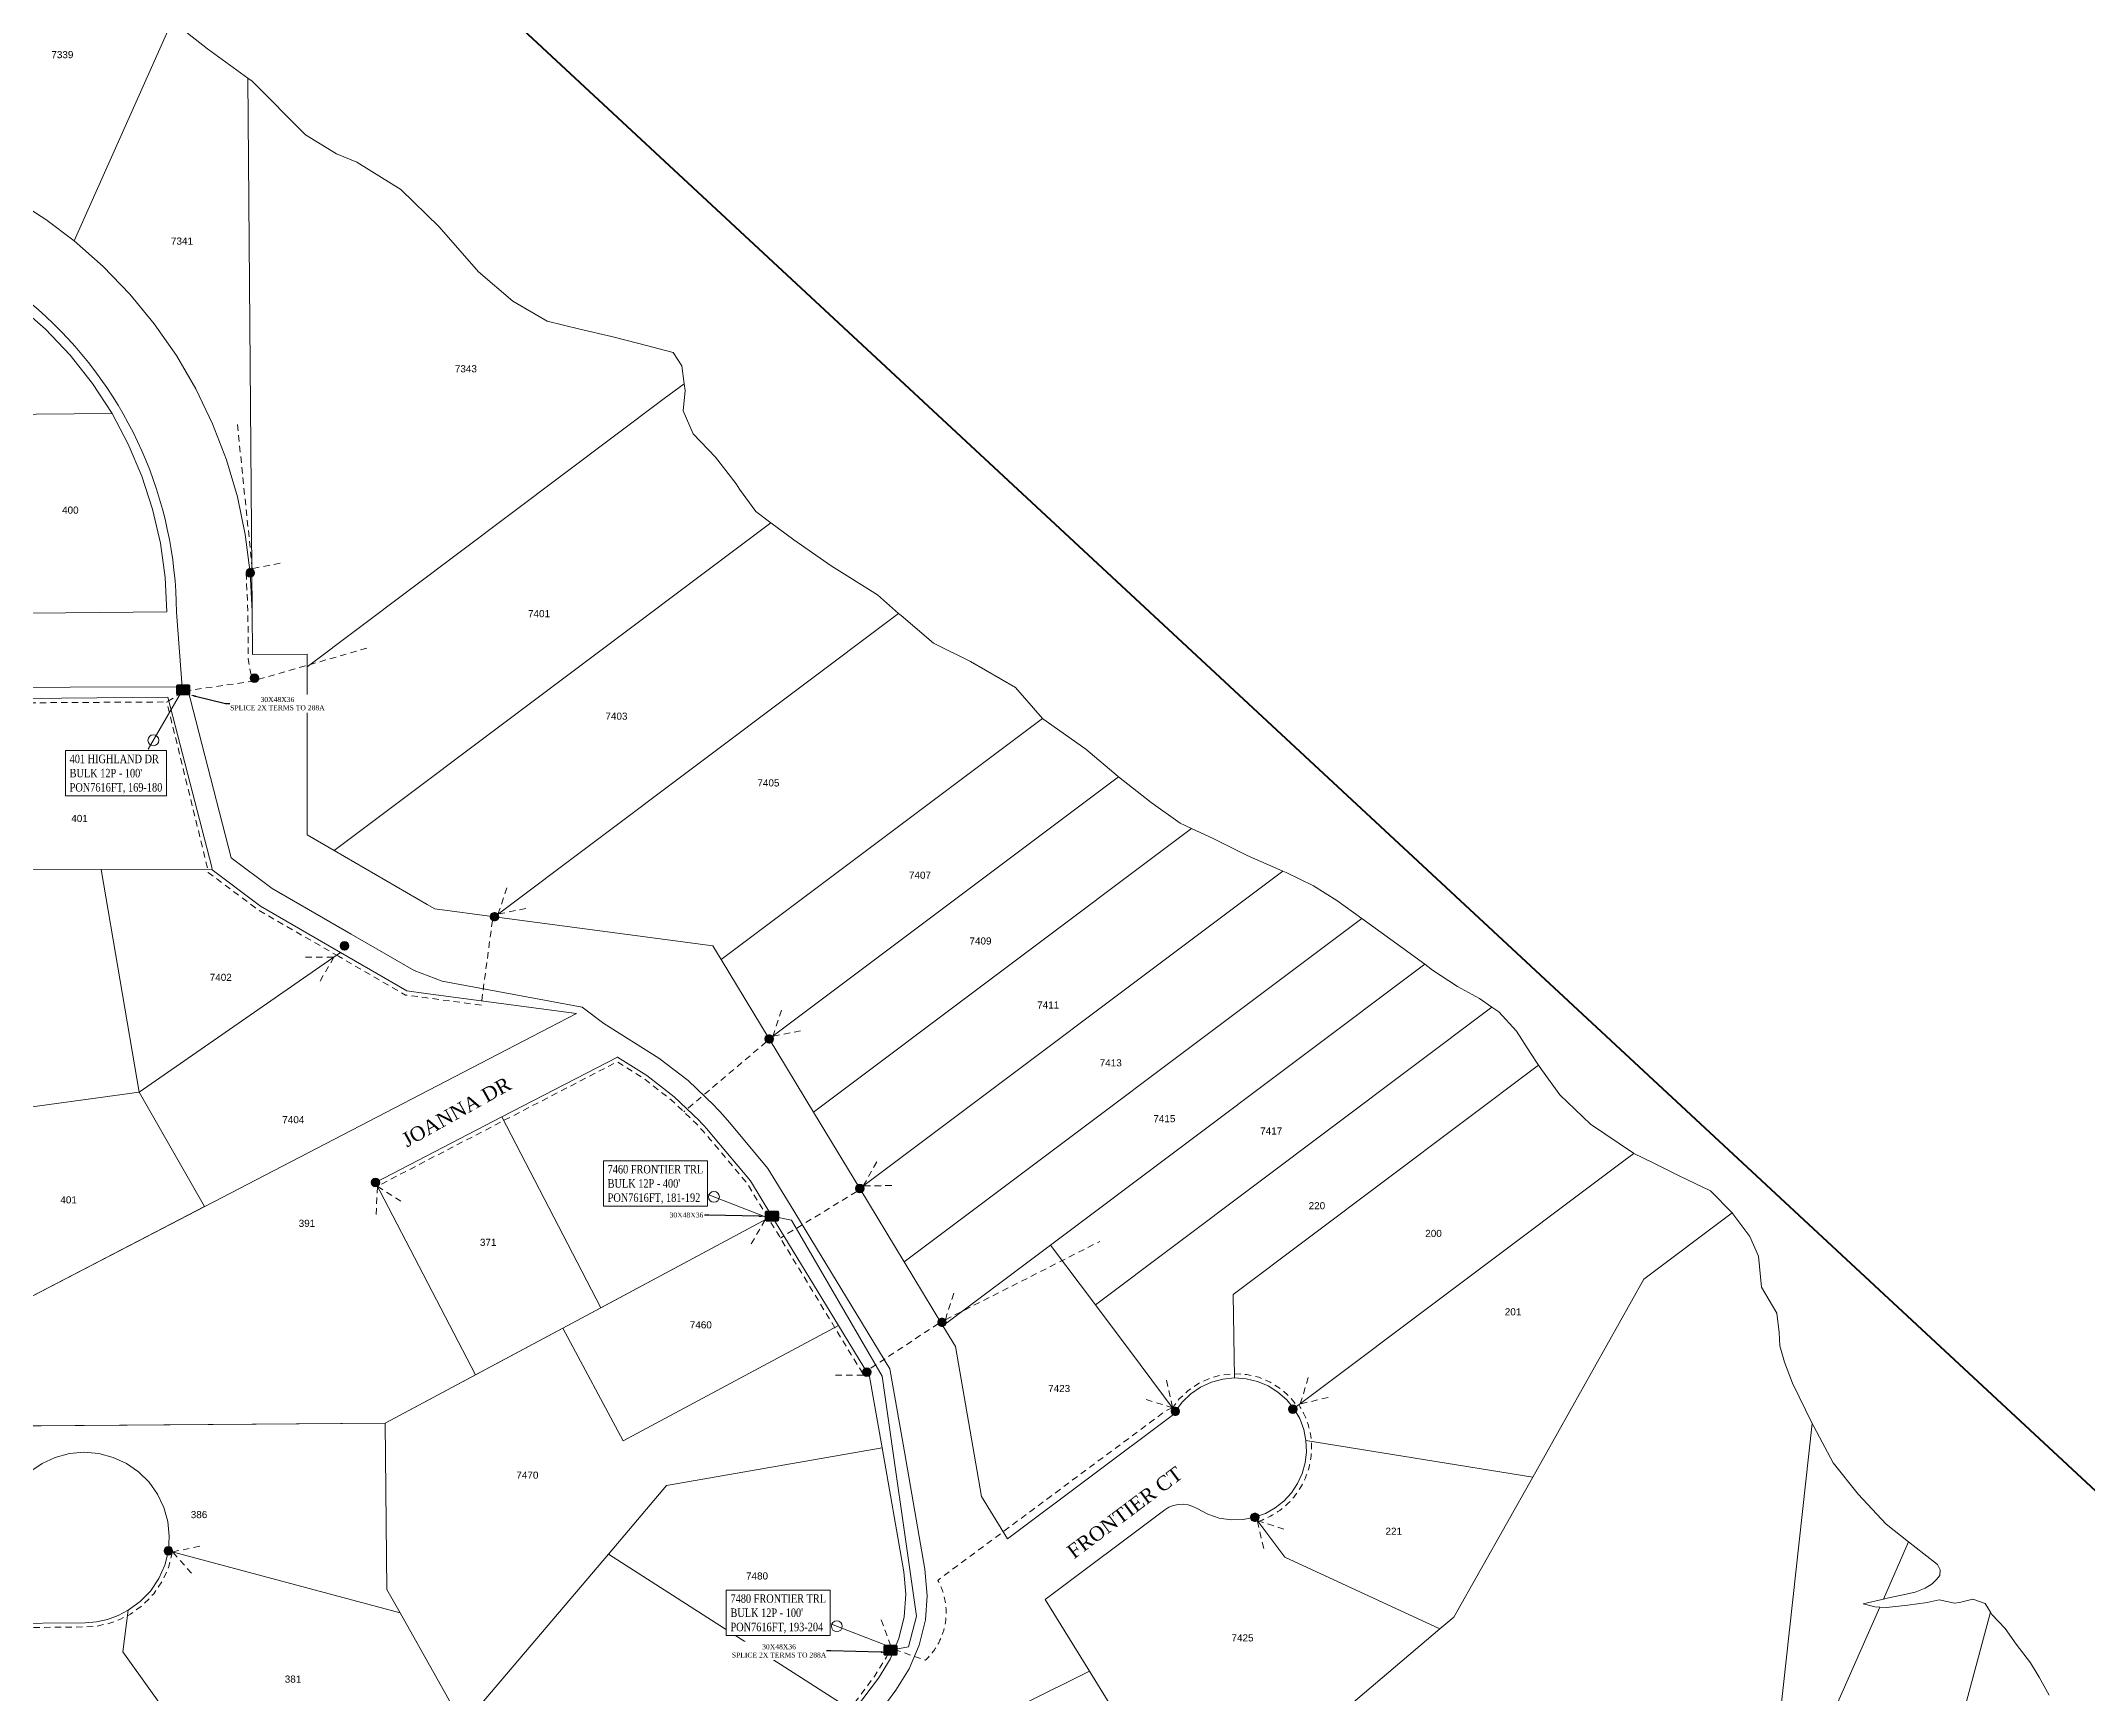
# Model space of a CAD drawing. Header units: feet. Extents: x 2741712 to 2750472, y 1004852 to 1013442.
# Drawn here: x 2746243 to 2747683, y 1009321 to 1010485 of the extents above; entities that cross this region are included whole.
import ezdxf
from ezdxf import colors
from ezdxf.entities.mleader import LeaderData, LeaderLine
from ezdxf.enums import TextEntityAlignment as Align
from ezdxf.lldxf.tags import DXFTag
from ezdxf.math import Vec2, Vec3

# ---------------------------------------------------------------- set-up
doc = ezdxf.new("R2010")
doc.units = ezdxf.units.FT
doc.header["$LTSCALE"] = 0.015
doc.header["$MEASUREMENT"] = 0
doc.linetypes.add('DASHED', pattern=[5, 3, -2])
for name, color, linetype, lineweight in [('288A', 112, '288A', 5), ('DETAIL', 7, 'Continuous', 5), ('DROP BURIED', 7, 'DASHED', 5), ('PROP_TEL', 6, 'Continuous', 5), ('Route_3_PSAs', 1, 'Continuous', 100), ('RUNNING LINE (UNDERGROUND)', 10, 'Continuous', 40), ('TAIL', 1, 'MST', 5), ('TELEPHONE STRUCT-PROP', 6, 'Continuous', 5), ('TERMINALS', 7, 'Continuous', 5)]:
    doc.layers.add(name, color=color, linetype=linetype, lineweight=lineweight)
for name, color, linetype in [('AddressesCarver', 7, 'DASHED'), ('Carver County Parcels', 7, 'Continuous'), ('STREET NAME', 7, 'Continuous')]:
    doc.layers.add(name, color=color, linetype=linetype)
doc.styles.add('Dimensions 100', font='arial.ttf')
doc.styles.add('Line', font='txt.shx', dxfattribs={"height": 3})
doc.styles.add('SIMPLEX', font='times.ttf', dxfattribs={"width": 0.8})
doc.styles.get("Standard").update_dxf_attribs({"font": 'times.ttf'})
doc.styles.add('Utilities', font='arial.ttf', dxfattribs={"height": 2.5})
tags = doc.linetypes.add('288A', pattern='A,80,-5,["288A",Line,S=1.5,R=0,X=0,Y=-1.5],-24', length=109).pattern_tags.tags
tags[6] = DXFTag(74, 10)
tags = doc.linetypes.add('MST', pattern='A,5,-5,5,-5,["TAIL",Line,S=1.5,R=0,X=0,Y=-1.5],-20', length=40).pattern_tags.tags
tags[10] = DXFTag(74, 10)

# ---------------------------------------------------------------- blocks, each defined once
blk = doc.blocks.new('ACMAP_ANN_TEMPLATE_AddressCarver')
at = {"layer": 'AddressesCarver', "style": 'Dimensions 100'}
blk.add_attdef('AddressCarver', text='', height=5, dxfattribs=at).set_placement((0, 0), align=Align.CENTER)
blk = doc.blocks.new('NEW HH')
at = {"ltscale": 40, "true_color": 0xffffff}
h = blk.add_hatch(color=7, dxfattribs=at)
h.dxf.hatch_style = 1
h.paths.add_polyline_path([(-0.061, -0.031, 0.414214), (-0.046, -0.046), (0.046, -0.046, 0.414214), (0.061, -0.031), (0.061, 0.031, 0.414214), (0.046, 0.046), (-0.046, 0.046, 0.414214), (-0.061, 0.031)])
at = {"layer": 'RUNNING LINE (UNDERGROUND)', "color": 6, "lineweight": 0, "const_width": 0.005, "flags": 128}
blk.add_lwpolyline([(-0.061, 0.031), (-0.061, -0.031, 0.414214), (-0.046, -0.046), (0.046, -0.046, 0.414214), (0.061, -0.031), (0.061, 0.031, 0.414214), (0.046, 0.046), (-0.046, 0.046, 0.414214)], format="xyb", close=True, dxfattribs=at)
at = {"layer": 'TELEPHONE STRUCT-PROP', "color": 18, "true_color": 0x000000, "style": 'Utilities'}
blk.add_text('HH', height=0.05, dxfattribs=at).set_placement((0, 0), align=Align.MIDDLE_CENTER)
blk = doc.blocks.new('Proposed FlowerPot')
at = {"lineweight": 5, "ltscale": 100, "true_color": 0xffffff}
h = blk.add_hatch(color=7, dxfattribs=at)
h.dxf.hatch_style = 1
h.paths.add_polyline_path([(-0.06, 0, 0.414214), (0, -0.06, 0.414214), (0.06, 0, 0.414214), (0, 0.06, 0.414214)])
at = {"lineweight": 5, "ltscale": 100}
blk.add_circle((0, 0), 0.0604, dxfattribs=at)
at = {"layer": 'RUNNING LINE (UNDERGROUND)', "color": 6, "lineweight": 5, "const_width": 0.00907, "flags": 128}
blk.add_lwpolyline([(-0.06, 0, -0.414214), (0, 0.06, -0.414214), (0.06, 0, -0.414214), (0, -0.06, -0.414214), (-0.06, 0)], format="xyb", dxfattribs=at)
at = {"color": 18, "linetype": 'ByBlock', "lineweight": 5, "ltscale": 100, "true_color": 0x000000, "style": 'Dimensions 100'}
blk.add_text('F', height=0.0744, dxfattribs=at).set_placement((-0.029, -0.037))
blk = doc.blocks.new('TERMINAL')
at = {"lineweight": 5, "ltscale": 0.5, "flags": 128}
blk.add_lwpolyline([(-0.1, -0.6), (-0.1, 44.8)], dxfattribs=at)
at = {"lineweight": 5, "ltscale": 0.5}
blk.add_circle((-0.1, 37.6), 3.83, dxfattribs=at)

msp = doc.modelspace()

# ---------------------------------------------------------------- linework, layer by layer
at = {"layer": '288A', "lineweight": 5, "ltscale": 100, "flags": 128}
msp.add_lwpolyline([(2746722, 1008143.4), (2746732.1, 1008156), (2746732, 1008226.4), (2746731.7, 1008402.7), (2746722.2, 1008587.7), (2746716.1, 1008688.1), (2746716.9, 1008701.1), (2746718.9, 1008796.5), (2746716.9, 1008856.3), (2746720.8, 1008946.2), (2746725.6, 1009055.1), (2746731.1, 1009085), (2746729.8, 1009084.8), (2746750.4, 1009197.6), (2746826.8, 1009299.6), (2746844.6, 1009323.4), (2746854, 1009338.4), (2746861, 1009355.2), (2746865.3, 1009372.9), (2746866.5, 1009389.9), (2746865, 1009408.7), (2746849.6, 1009496.7), (2746840.3, 1009549.7), (2746817, 1009588), (2746770.2, 1009665.1), (2746754.5, 1009690.8), (2746727.6, 1009722.9), (2746722.4, 1009728.9), (2746720.6, 1009730.9), (2746718.8, 1009732.9), (2746716.7, 1009735.1), (2746698.2, 1009752.7), (2746677.7, 1009768.6), (2746639, 1009793), (2746623.6, 1009804.4), (2746525.2, 1009822.6), (2746505.3, 1009830.3), (2746461.1, 1009855.8), (2746405.4, 1009888), (2746376.6, 1009909.6), (2746345.6, 1010030), (2745686.8, 1010028.1), (2745686.6, 1010019)], dxfattribs=at)
at = {"layer": 'Carver County Parcels', "lineweight": 5, "ltscale": 100}
for p, q in [((2746335, 1010498.7), (2746265.9, 1010344)), ((2746359.9, 1010479.1), (2746335, 1010498.7)), ((2746388.2, 1010458.6), (2746359.9, 1010479.1)), ((2746388.2, 1010458.6), (2746388.2, 1010458.6)), ((2746391.3, 1010456.3), (2746388.2, 1010458.6)), ((2746388.2, 1010458.6), (2746391.3, 1010083.2)), ((2746428.9, 1010418.7), (2746391.3, 1010456.3)), ((2746391.3, 1010456.3), (2746391.3, 1010456.3)), ((2746450.6, 1010405.3), (2746428.9, 1010418.7)), ((2746464.9, 1010399.3), (2746450.6, 1010405.3)), ((2746496, 1010380.2), (2746464.9, 1010399.3)), ((2746523.1, 1010353.9), (2746496, 1010380.2)), ((2746225, 1010372.6), (2746246, 1010359.1)), ((2746246, 1010359.1), (2746265.9, 1010344)), ((2746550.6, 1010322.1), (2746523.1, 1010353.9)), ((2746265.9, 1010344), (2746286.3, 1010326)), ((2746286.3, 1010326), (2746305.2, 1010306.5)), ((2746574.9, 1010301.6), (2746550.6, 1010322.1)), ((2746305.2, 1010306.5), (2746322.4, 1010285.5)), ((2746599, 1010287.5), (2746574.9, 1010301.6)), ((2746622, 1010281.8), (2746599, 1010287.5)), ((2746322.4, 1010285.5), (2746338, 1010263.2)), ((2746644.4, 1010276.7), (2746622, 1010281.8)), ((2746663.5, 1010271.8), (2746644.4, 1010276.7)), ((2746338, 1010263.2), (2746351.6, 1010239.7)), ((2746687.7, 1010265.4), (2746663.5, 1010271.8)), ((2746693.8, 1010256), (2746687.7, 1010265.4)), ((2746695.5, 1010243.4), (2746693.8, 1010256)), ((2746351.6, 1010239.7), (2746363.4, 1010215.2)), ((2746430.1, 1010044.1), (2746681.5, 1010232.9)), ((2746681.5, 1010232.9), (2746695.5, 1010243.4)), ((2746694.8, 1010224.2), (2746696.1, 1010238.6)), ((2746696.1, 1010238.6), (2746695.5, 1010243.4)), ((2746696.1, 1010238.6), (2746696.1, 1010238.6)), ((2746195.2, 1010221.5), (2746292.7, 1010222.3)), ((2746292.7, 1010222.3), (2746292.7, 1010222.3)), ((2746363.4, 1010215.2), (2746373.2, 1010189.9)), ((2746701.9, 1010208.1), (2746694.8, 1010224.2)), ((2746717.5, 1010191.6), (2746701.9, 1010208.1)), ((2746373.2, 1010189.9), (2746380.9, 1010163.8)), ((2746732, 1010172.9), (2746717.5, 1010191.6)), ((2746734.4, 1010169.2), (2746732, 1010172.9)), ((2746380.9, 1010163.8), (2746386.5, 1010137.2)), ((2746745.9, 1010153.4), (2746734.4, 1010169.2)), ((2746449.1, 1009914.7), (2746756.6, 1010145.5)), ((2746756.6, 1010145.5), (2746745.9, 1010153.4)), ((2746772.8, 1010133.4), (2746756.6, 1010145.5)), ((2746386.5, 1010137.2), (2746390, 1010110.3)), ((2746798.9, 1010115.1), (2746772.8, 1010133.4)), ((2746772.8, 1010133.4), (2746772.8, 1010133.4)), ((2746831.6, 1010094.7), (2746798.9, 1010115.1)), ((2746846.5, 1010081.7), (2746831.6, 1010094.7)), ((2746196.3, 1010081.5), (2746331.3, 1010082.7)), ((2746846.5, 1010081.7), (2746562, 1009868.1)), ((2746848.3, 1010080.1), (2746846.5, 1010081.7)), ((2746871.1, 1010060.6), (2746848.3, 1010080.1)), ((2746848.3, 1010080.1), (2746848.3, 1010080.1)), ((2746897.2, 1010047.8), (2746871.1, 1010060.6)), ((2746928.8, 1010029.4), (2746897.2, 1010047.8)), ((2746947.7, 1010007.6), (2746928.8, 1010029.4)), ((2746721.6, 1009837.9), (2746947.7, 1010007.6)), ((2746948, 1010007.3), (2746947.7, 1010007.6)), ((2746978.2, 1009986.1), (2746948, 1010007.3)), ((2746948, 1010007.3), (2746948, 1010007.3)), ((2747001, 1009966.9), (2746978.2, 1009986.1)), ((2746755.4, 1009782), (2747001.4, 1009966.6)), ((2747001.4, 1009966.6), (2747001, 1009966.9)), ((2747024.4, 1009948.5), (2747001.4, 1009966.6)), ((2747044.7, 1009933.9), (2747024.4, 1009948.5)), ((2747024.4, 1009948.5), (2747024.4, 1009948.5)), ((2746786.6, 1009730.4), (2747052.8, 1009930.2)), ((2747052.8, 1009930.2), (2747044.7, 1009933.9)), ((2747068.3, 1009923), (2747052.8, 1009930.2)), ((2746430.1, 1009925.7), (2746449.1, 1009914.7)), ((2746449.1, 1009914.7), (2746514.6, 1009876.8)), ((2747091.8, 1009911.2), (2747068.3, 1009923)), ((2747068.3, 1009923), (2747068.3, 1009923)), ((2746208.1, 1009901.6), (2746284.9, 1009901.3)), ((2746311.8, 1009744.5), (2746284.9, 1009901.3)), ((2746284.9, 1009901.3), (2746284.9, 1009901.3)), ((2746363.2, 1009901), (2746284.9, 1009901.3)), ((2746363.2, 1009901), (2746363.2, 1009901)), ((2746819.2, 1009676.7), (2747117, 1009900.2)), ((2747117, 1009900.2), (2747091.8, 1009911.2)), ((2747119.3, 1009899.2), (2747117, 1009900.2)), ((2747138.5, 1009889.9), (2747119.3, 1009899.2)), ((2747119.3, 1009899.2), (2747119.3, 1009899.2)), ((2747155.1, 1009879.5), (2747138.5, 1009889.9)), ((2746514.6, 1009876.8), (2746520, 1009873.7)), ((2746520, 1009873.7), (2746562, 1009868.1)), ((2747172.5, 1009866.9), (2747155.1, 1009879.5)), ((2746562, 1009868.1), (2746715.7, 1009847.6)), ((2747172.5, 1009866.9), (2746850.4, 1009625.1)), ((2747199.8, 1009847.1), (2747172.5, 1009866.9)), ((2746453.6, 1009842.8), (2746311.8, 1009744.5)), ((2746715.7, 1009847.6), (2746721.6, 1009837.9)), ((2747216.9, 1009834.6), (2747199.8, 1009847.1)), ((2747199.8, 1009847.1), (2747199.8, 1009847.1)), ((2746721.6, 1009837.9), (2746755.4, 1009782)), ((2746953.5, 1009636.8), (2747216.9, 1009834.6)), ((2747222.4, 1009830.5), (2747216.9, 1009834.6)), ((2747239.9, 1009819), (2747222.4, 1009830.5)), ((2747222.4, 1009830.5), (2747222.4, 1009830.5)), ((2747255.5, 1009810.6), (2747239.9, 1009819)), ((2746985, 1009594.9), (2747264.2, 1009804.4)), ((2747264.2, 1009804.4), (2747255.5, 1009810.6)), ((2747269, 1009801), (2747264.2, 1009804.4)), ((2747281.6, 1009787.5), (2747269, 1009801)), ((2746600.7, 1009790), (2746211.4, 1009587.9)), ((2747291.2, 1009772.4), (2747281.6, 1009787.5)), ((2746648.5, 1009769.3), (2746648.5, 1009769.4)), ((2746755.4, 1009782), (2746786.6, 1009730.4)), ((2747297.1, 1009763.5), (2747291.2, 1009772.4)), ((2747082.1, 1009602.1), (2747297.1, 1009763.5)), ((2747297.1, 1009763.5), (2747297.1, 1009763.5)), ((2747299.1, 1009760.5), (2747297.1, 1009763.5)), ((2747312.1, 1009742.6), (2747299.1, 1009760.5)), ((2746196.4, 1009728.8), (2746311.8, 1009744.5)), ((2746311.8, 1009744.5), (2746357.8, 1009664)), ((2746311.8, 1009744.5), (2746311.8, 1009744.5)), ((2747333.7, 1009721.9), (2747312.1, 1009742.6)), ((2746567, 1009727.1), (2746636.7, 1009592.7)), ((2746786.6, 1009730.4), (2746819.2, 1009676.7)), ((2747363.8, 1009701.6), (2747333.7, 1009721.9)), ((2747124.8, 1009521.7), (2747358.1, 1009696.8)), ((2747364.2, 1009701.4), (2747358.1, 1009696.8)), ((2747364.2, 1009701.4), (2747363.8, 1009701.6)), ((2747364.2, 1009701.4), (2747364.2, 1009701.4)), ((2747377.3, 1009695), (2747364.2, 1009701.4)), ((2746742.3, 1009682), (2746742.2, 1009682.1)), ((2747396.6, 1009685.5), (2747377.3, 1009695)), ((2747418.1, 1009675.1), (2747396.6, 1009685.5)), ((2746478.2, 1009681), (2746548.6, 1009545.5)), ((2746478.2, 1009681), (2746478.2, 1009681)), ((2746819.2, 1009676.7), (2746850.4, 1009625.1)), ((2747433.4, 1009659.5), (2747418.1, 1009675.1)), ((2746211.4, 1009587.9), (2746357.8, 1009664)), ((2746357.8, 1009664), (2746357.8, 1009664)), ((2746757.3, 1009657.3), (2746610.1, 1009578.4)), ((2746636.7, 1009592.7), (2746757.3, 1009657.3)), ((2747371.1, 1009612.8), (2747433.4, 1009659.5)), ((2747433.4, 1009659.5), (2747433.4, 1009659.5)), ((2747433.8, 1009658.8), (2747433.4, 1009659.5)), ((2747445.9, 1009642.9), (2747433.8, 1009658.8)), ((2747433.8, 1009658.8), (2747433.8, 1009658.8)), ((2747452, 1009629), (2747445.9, 1009642.9)), ((2746850.4, 1009625.1), (2746877.7, 1009580)), ((2746953.5, 1009636.8), (2746877.7, 1009580)), ((2746985, 1009594.9), (2746953.5, 1009636.8)), ((2747454.1, 1009607.3), (2747452, 1009629)), ((2747292.9, 1009473.5), (2747371.1, 1009612.8)), ((2747082.9, 1009543.3), (2747082.1, 1009602.1)), ((2747464.9, 1009588.9), (2747454.1, 1009607.3)), ((2746548.6, 1009545.5), (2746636.7, 1009592.7)), ((2746985, 1009594.9), (2746985, 1009594.9)), ((2746985, 1009594.9), (2747016.5, 1009552.9)), ((2747466.4, 1009575.4), (2747464.9, 1009588.9)), ((2746610.1, 1009578.4), (2746485, 1009511.4)), ((2746610.1, 1009578.4), (2746610.1, 1009578.4)), ((2746652.6, 1009499.1), (2746610.1, 1009578.4)), ((2746804.2, 1009580.2), (2746652.6, 1009499.1)), ((2746877.7, 1009580), (2746886.5, 1009565.5)), ((2747467, 1009565.9), (2747466.4, 1009575.4)), ((2746886.5, 1009565.5), (2746904.8, 1009459.8)), ((2747016.5, 1009552.9), (2747041.3, 1009519.8)), ((2747470.1, 1009554.5), (2747467, 1009565.9)), ((2747475.9, 1009539.6), (2747470.1, 1009554.5)), ((2746485, 1009511.4), (2746548.6, 1009545.5)), ((2746548.6, 1009545.5), (2746548.6, 1009545.5)), ((2747489.8, 1009511.3), (2747475.9, 1009539.6)), ((2746485, 1009511.4), (2746212.2, 1009509.3)), ((2746235.4, 1009509.5), (2746485, 1009511.4)), ((2746485, 1009511.4), (2746486.2, 1009394.4)), ((2747128.9, 1009514.7), (2747124.8, 1009521.7)), ((2747128.9, 1009514.7), (2747131.7, 1009507.1)), ((2747489.8, 1009511.3), (2747467, 1009304)), ((2747490.9, 1009509.2), (2747489.8, 1009511.3)), ((2747504.5, 1009483.5), (2747490.9, 1009509.2)), ((2746652.6, 1009499.1), (2746652.6, 1009499.1)), ((2747133.3, 1009499.2), (2747131.7, 1009507.1)), ((2747133.3, 1009499.2), (2747133.7, 1009491.4)), ((2747133.3, 1009499.2), (2747292.9, 1009473.5)), ((2746234.8, 1009477.2), (2746243.4, 1009483.1)), ((2746243.4, 1009483.1), (2746252.7, 1009487.4)), ((2746252.7, 1009487.4), (2746262.8, 1009490.1)), ((2746262.8, 1009490.1), (2746273.1, 1009491)), ((2746273.1, 1009491), (2746283.4, 1009490.1)), ((2746283.4, 1009490.1), (2746293.4, 1009487.4)), ((2746293.4, 1009487.4), (2746302.8, 1009483.1)), ((2746302.8, 1009483.1), (2746311.3, 1009477.2)), ((2746834.8, 1009494.1), (2746683.1, 1009467.6)), ((2747132.7, 1009483.6), (2747130.6, 1009476)), ((2747133.7, 1009491.4), (2747132.7, 1009483.6)), ((2747522.1, 1009461.5), (2747504.5, 1009483.5)), ((2746311.3, 1009477.2), (2746318.7, 1009470)), ((2746318.7, 1009470), (2746324.7, 1009461.5)), ((2746683.1, 1009467.6), (2746642.1, 1009419.2)), ((2747123, 1009462.4), (2747127.3, 1009468.9)), ((2747127.3, 1009468.9), (2747130.6, 1009476)), ((2747292.9, 1009473.5), (2747237.5, 1009375)), ((2747292.9, 1009473.5), (2747292.9, 1009473.5)), ((2746324.7, 1009461.5), (2746329.2, 1009452.2)), ((2746329.2, 1009452.2), (2746332, 1009442.3)), ((2746904.8, 1009459.8), (2746923.2, 1009430)), ((2747033.8, 1009450.4), (2747036.8, 1009452.3)), ((2747040, 1009453.6), (2747036.8, 1009452.3)), ((2747043.4, 1009454.3), (2747040, 1009453.6)), ((2747046.8, 1009454.4), (2747043.4, 1009454.3)), ((2747050.3, 1009453.9), (2747046.8, 1009454.4)), ((2747053.6, 1009452.9), (2747050.3, 1009453.9)), ((2747056.6, 1009451.3), (2747053.6, 1009452.9)), ((2747111.5, 1009451.8), (2747104.7, 1009447.9)), ((2747117.7, 1009456.6), (2747111.5, 1009451.8)), ((2747123, 1009462.4), (2747117.7, 1009456.6)), ((2747541.8, 1009440.4), (2747522.1, 1009461.5)), ((2746332, 1009442.3), (2746333, 1009432)), ((2746949.6, 1009387.3), (2747033.8, 1009450.4)), ((2747056.6, 1009451.3), (2747064.1, 1009447.3)), ((2747072.2, 1009444.7), (2747064.1, 1009447.3)), ((2747072.2, 1009444.7), (2747080.5, 1009443.4)), ((2747089, 1009443.6), (2747080.5, 1009443.4)), ((2747097.3, 1009445.2), (2747089, 1009443.6)), ((2747104.7, 1009447.9), (2747097.3, 1009445.2)), ((2747118.3, 1009417.2), (2747097.3, 1009445.2)), ((2747097.3, 1009445.2), (2747097.3, 1009445.2)), ((2747557.6, 1009427.9), (2747541.8, 1009440.4)), ((2746333, 1009432), (2746332.3, 1009421.6)), ((2747557.6, 1009427.9), (2747539.8, 1009387.6)), ((2747557.6, 1009427.9), (2747557.6, 1009427.9)), ((2747568.3, 1009419.4), (2747557.6, 1009427.9)), ((2746495.5, 1009377.9), (2746332.3, 1009421.6)), ((2746539.9, 1009298.8), (2746642.1, 1009419.2)), ((2746642.1, 1009419.2), (2746539.9, 1009298.8)), ((2746642.1, 1009419.2), (2746814.8, 1009308.6)), ((2747227.6, 1009366.6), (2747118.3, 1009417.2)), ((2747578, 1009411.9), (2747568.3, 1009419.4)), ((2747579.9, 1009408.1), (2747578, 1009411.9)), ((2747579.5, 1009404.3), (2747579.9, 1009408.1)), ((2746486.2, 1009394.4), (2746495.5, 1009377.9)), ((2747562.1, 1009392.5), (2747569.2, 1009395.3)), ((2747569.2, 1009395.3), (2747574.1, 1009398.4)), ((2747574.1, 1009398.4), (2747577, 1009401.2)), ((2747577, 1009401.2), (2747579.5, 1009404.3)), ((2746304.1, 1009379.7), (2746300.2, 1009350.4)), ((2746949.6, 1009387.3), (2746949.6, 1009387.3)), ((2746949.6, 1009387.3), (2746980.8, 1009336.8)), ((2747423.5, 1009124.2), (2747537.3, 1009382)), ((2747537.3, 1009382), (2747423.5, 1009124.2)), ((2747525.6, 1009384.2), (2747539.8, 1009387.6)), ((2747533.9, 1009382.1), (2747525.6, 1009384.2)), ((2747537.3, 1009382), (2747533.9, 1009382.1)), ((2747542.1, 1009381.8), (2747537.3, 1009382)), ((2747539.8, 1009387.6), (2747542.5, 1009388.3)), ((2747539.8, 1009387.6), (2747539.8, 1009387.6)), ((2747557, 1009383.4), (2747542.1, 1009381.8)), ((2747542.5, 1009388.3), (2747552.5, 1009390.3)), ((2747552.5, 1009390.3), (2747562.1, 1009392.5)), ((2747570.7, 1009385.3), (2747557, 1009383.4)), ((2747579.1, 1009387), (2747570.7, 1009385.3)), ((2747590, 1009384.7), (2747579.1, 1009387)), ((2747593.4, 1009385.2), (2747590, 1009384.7)), ((2747602.9, 1009387.6), (2747593.4, 1009385.2)), ((2747611.5, 1009384.4), (2747602.9, 1009387.6)), ((2747615.2, 1009378.3), (2747611.5, 1009384.4)), ((2746495.5, 1009377.9), (2746539.9, 1009298.8)), ((2746495.5, 1009377.9), (2746495.5, 1009377.9)), ((2746539.9, 1009298.8), (2746495.5, 1009377.9)), ((2747227.6, 1009366.6), (2747102.9, 1009261.1)), ((2747237.5, 1009375), (2747227.6, 1009366.6)), ((2747544.6, 1009115.1), (2747615.2, 1009378.3)), ((2747616.1, 1009376.8), (2747615.2, 1009378.3)), ((2747625.5, 1009367), (2747616.1, 1009376.8)), ((2747633.2, 1009355.9), (2747625.5, 1009367)), ((2747643.4, 1009342.8), (2747633.2, 1009355.9)), ((2746382.5, 1009235.9), (2746300.2, 1009350.4)), ((2746980.8, 1009336.8), (2746873.4, 1009283.6)), ((2746980.8, 1009336.8), (2747012.1, 1009286.2)), ((2747649.4, 1009332.6), (2747643.4, 1009342.8)), ((2747656.6, 1009320), (2747649.4, 1009332.6))]:
    msp.add_line(p, q, dxfattribs=at)
for points in [[(2746331.3, 1010082.7), (2746330.1, 1010107), (2746326.7, 1010131.2), (2746321.2, 1010155), (2746313.6, 1010178.3), (2746304.1, 1010200.7), (2746292.7, 1010222.3), (2746278.9, 1010243.5), (2746263.2, 1010263.4), (2746245.8, 1010281.7), (2746226.9, 1010298.4), (2746206.5, 1010313.4), (2746184.8, 1010326.4), (2746162.1, 1010337.5), (2746138.4, 1010346.4), (2746114.1, 1010353.2), (2746092.6, 1010357.2), (2746070.9, 1010359.6), (2746049, 1010360.3), (2746014, 1010360), (2745904, 1010359.1), (2745794.1, 1010358.1), (2745684.1, 1010357.2)], [(2746390, 1010110.3), (2746391.3, 1010083.2), (2746391.6, 1010052.6), (2746430.1, 1010053), (2746430.1, 1010044.1), (2746430.1, 1009925.7)], [(2746600.7, 1009790), (2746619.7, 1009799.9), (2746513.7, 1009814), (2746500.3, 1009815.8), (2746453.6, 1009842.8), (2746397.1, 1009875.4), (2746363.2, 1009901), (2746362.9, 1009902.9), (2746362.9, 1009902.9), (2746331.9, 1010022.7), (2746206.9, 1010021.6), (2746106.9, 1010020.8), (2746006.9, 1010019.9)], [(2746851.5, 1009391), (2746850.1, 1009406.7), (2746834.8, 1009494.1), (2746826, 1009544.4), (2746804.2, 1009580.2), (2746757.3, 1009657.3), (2746742.3, 1009682), (2746716.1, 1009713.2), (2746711.2, 1009718.9), (2746709.5, 1009720.8), (2746707.8, 1009722.7), (2746707.8, 1009722.7), (2746706.1, 1009724.5), (2746688.4, 1009741.3), (2746669.1, 1009756.3), (2746648.5, 1009769.3), (2746567, 1009727.1), (2746478.2, 1009681)], [(2746923.2, 1009430), (2747040, 1009517.6), (2747041.3, 1009519.8), (2747046.3, 1009526.5), (2747052.3, 1009532.2), (2747059.1, 1009536.9), (2747066.7, 1009540.3), (2747074.7, 1009542.5), (2747082.9, 1009543.3), (2747091.1, 1009542.8), (2747099.1, 1009540.9), (2747106.6, 1009537.7), (2747113.5, 1009533.4), (2747119.7, 1009528), (2747124.8, 1009521.7)], [(2746332.3, 1009421.6), (2746329.8, 1009411.5), (2746325.6, 1009402), (2746319.8, 1009393.3), (2746312.5, 1009385.8), (2746304.1, 1009379.7), (2746297, 1009376), (2746289.5, 1009373.3), (2746281.7, 1009371.6), (2746273.7, 1009371)], [(2746717.3, 1008016.4), (2746717, 1008226.4), (2746716.7, 1008402.6), (2746716.5, 1008582.6), (2746704.4, 1008582.5), (2746695.2, 1008582.4), (2746701.2, 1008688.9), (2746701.9, 1008702), (2746707.2, 1008798), (2746692, 1008795.7), (2746692, 1008795.7), (2746697, 1008826.8), (2746701.9, 1008857.9), (2746705.8, 1008946.9), (2746710.7, 1009056.8), (2746712.5, 1009066.7), (2746711.2, 1009066.5), (2746736.3, 1009203.8), (2746814.8, 1009308.6), (2746832.2, 1009331.9), (2746840.6, 1009345.3), (2746846.7, 1009359.9), (2746850.4, 1009375.2), (2746851.5, 1009391)], [(2746273.7, 1009371), (2746213.7, 1009370.4), (2746123.5, 1009370.8), (2746033.5, 1009371.1)]]:
    msp.add_lwpolyline(points, dxfattribs=at)
at = {"layer": 'DROP BURIED', "lineweight": 5, "ltscale": 100}
for points in [[(2746411, 1010117.1), (2746391.4, 1010113.1), (2746380.9, 1010215.1)], [(2746395.6, 1010035.2), (2746472.6, 1010057.3)], [(2746584, 1009873.9), (2746564.4, 1009869.9), (2746570.7, 1009888.9)], [(2746428.9, 1009839.6), (2746448.9, 1009839.6), (2746438.9, 1009822.3)], [(2746777.4, 1009787.8), (2746757.8, 1009783.8), (2746764.2, 1009802.8)], [(2746841.6, 1009678.8), (2746821.6, 1009678.5), (2746831.3, 1009696)], [(2746478.6, 1009658.4), (2746479.6, 1009678.3), (2746496.4, 1009667.4)], [(2746752.4, 1009654.6), (2746742.4, 1009637.3)], [(2746879.4, 1009584.3), (2746988.1, 1009639.4)], [(2746879.4, 1009584.3), (2746885.4, 1009603.4)], [(2746802, 1009545.3), (2746822, 1009545.3)], [(2747035.1, 1009541.8), (2747039.4, 1009522.3), (2747020.3, 1009528.3)], [(2747148.8, 1009529.6), (2747129.3, 1009525), (2747135, 1009544.2)], [(2747103.5, 1009423.3), (2747099.1, 1009442.8), (2747118.2, 1009436.8)], [(2746348.6, 1009405.9), (2746335.3, 1009420.8), (2746354.8, 1009425)], [(2746834.3, 1009373), (2746841.1, 1009354.2)]]:
    msp.add_lwpolyline(points, dxfattribs=at)
at = {"layer": 'DROP BURIED', "lineweight": 5, "ltscale": 100, "flags": 128}
for points in [[(2746387, 1010110.1), (2746388.3, 1010083.1), (2746388.6, 1010049.6), (2746391.3, 1010033.8), (2746343.1, 1010026.9)], [(2746196.3, 1010078.5), (2746196.9, 1010018.5), (2746331.2, 1010019.3), (2746341.3, 1010025.6)], [(2746452.1, 1009840.2), (2746395.5, 1009872.9), (2746360.4, 1009899.3), (2746359.9, 1009902.3), (2746331.2, 1010019.3)], [(2746560.5, 1009865.5), (2746552.5, 1009805.8)], [(2746552.5, 1009805.8), (2746513.3, 1009811.1), (2746499.3, 1009812.9), (2746452.1, 1009840.2)], [(2746753.3, 1009779.9), (2746695.2, 1009730.7)], [(2746754.8, 1009655.7), (2746739.8, 1009680.3), (2746713.9, 1009711.3), (2746708.9, 1009717), (2746707.3, 1009718.8), (2746705.6, 1009720.6), (2746703.9, 1009722.4), (2746686.4, 1009739.1), (2746667.4, 1009753.9), (2746648.3, 1009765.9), (2746568.4, 1009724.5), (2746479.6, 1009678.4)], [(2746817, 1009674.6), (2746763.2, 1009641.8)], [(2746821.2, 1009546.5), (2746801.6, 1009578.7), (2746754.8, 1009655.7)], [(2746874.5, 1009581.6), (2746821.2, 1009546.5)], [(2747038.9, 1009521.6), (2747044, 1009528.5), (2747050.4, 1009534.5), (2747057.7, 1009539.5), (2747065.6, 1009543.1), (2747074.1, 1009545.4), (2747082.9, 1009546.3), (2747091.5, 1009545.7), (2747100, 1009543.8), (2747108, 1009540.4), (2747115.3, 1009535.8), (2747121.8, 1009530.1), (2747127.2, 1009523.6)], [(2746335.2, 1009420.9), (2746332.7, 1009410.5), (2746328.2, 1009400.5), (2746322.1, 1009391.4), (2746314.5, 1009383.5), (2746305.7, 1009377.1), (2746298.2, 1009373.2), (2746290.3, 1009370.4), (2746282.1, 1009368.6), (2746273.7, 1009368), (2746213.7, 1009367.4), (2746123.4, 1009367.8), (2746033.5, 1009368.1)], [(2746694, 1008827.3), (2746698.9, 1008858.2), (2746702.8, 1008947), (2746707.7, 1009057.1), (2746708.3, 1009067), (2746733.4, 1009205), (2746812.4, 1009310.4), (2746829.7, 1009333.6), (2746838, 1009346.7), (2746841, 1009353.9)]]:
    msp.add_lwpolyline(points, dxfattribs=at)
for points in [[(2747099.5, 1009442.2, 0.491494), (2747128.4, 1009524.1)], [(2746843.5, 1009352.1), (2746865.4, 1009344.6, 0.345264), (2746874, 1009400.8), (2747034.6, 1009520.2), (2747039.4, 1009522.3)]]:
    msp.add_lwpolyline(points, format="xyb", dxfattribs=at)
at = {"layer": 'Route_3_PSAs', "ltscale": 50, "flags": 128}
msp.add_lwpolyline([(2745988.6, 1011044), (2748140, 1009044.9, 0.141006), (2748490.8, 1009234.1), (2748931.2, 1008936.3), (2748933.5, 1008758.7, -0.049859), (2748904.7, 1008635.8)], format="xyb", dxfattribs=at)
at = {"layer": 'TAIL', "lineweight": 5, "ltscale": 100, "flags": 128}
msp.add_lwpolyline([(2746840.8, 1009351.6), (2746853.5, 1009354.1), (2746859, 1009375.5), (2746834.9, 1009544.5), (2746771.1, 1009654.4), (2746757.3, 1009657.3)], dxfattribs=at)

# ---------------------------------------------------------------- block references
at = {"layer": 'AddressesCarver', "lineweight": 5, "ltscale": 100}
for p, values in [((2746257.7, 1010472.6), {'AddressCarver': '7339'}), ((2746341.9, 1010341.3), {'AddressCarver': '7341'}), ((2746541.8, 1010251.4), {'AddressCarver': '7343'}), ((2746263.3, 1010151.9), {'AddressCarver': '400'}), ((2746593.3, 1010079), {'AddressCarver': '7401'}), ((2746647.8, 1010006.8), {'AddressCarver': '7403'}), ((2746754.8, 1009959.8), {'AddressCarver': '7405'}), ((2746269.8, 1009934.8), {'AddressCarver': '401'}), ((2746861.5, 1009894.8), {'AddressCarver': '7407'}), ((2746904.1, 1009848.5), {'AddressCarver': '7409'}), ((2746369.2, 1009822.9), {'AddressCarver': '7402'}), ((2746951.8, 1009803.4), {'AddressCarver': '7411'}), ((2746995.8, 1009762.7), {'AddressCarver': '7413'}), ((2746420.3, 1009722.7), {'AddressCarver': '7404'}), ((2747033.6, 1009723.4), {'AddressCarver': '7415'}), ((2747108.8, 1009714.7), {'AddressCarver': '7417'}), ((2746262.1, 1009666.2), {'AddressCarver': '401'}), ((2746429.9, 1009649.7), {'AddressCarver': '391'}), ((2747141, 1009662.1), {'AddressCarver': '220'}), ((2746557.5, 1009636.3), {'AddressCarver': '371'}), ((2747223.1, 1009642.6), {'AddressCarver': '200'}), ((2746707.2, 1009578.2), {'AddressCarver': '7460'}), ((2747279.1, 1009587.4), {'AddressCarver': '201'}), ((2746959.5, 1009533.4), {'AddressCarver': '7423'}), ((2746585.1, 1009472.4), {'AddressCarver': '7470'}), ((2746353.9, 1009444.6), {'AddressCarver': '386'}), ((2747195.1, 1009432.9), {'AddressCarver': '221'}), ((2746746.8, 1009401.4), {'AddressCarver': '7480'}), ((2747088.6, 1009357.8), {'AddressCarver': '7425'}), ((2746420.1, 1009328.8), {'AddressCarver': '381'})]:
    msp.add_blockref('ACMAP_ANN_TEMPLATE_AddressCarver', p, dxfattribs=at).add_auto_attribs(values)
at = {"layer": 'PROP_TEL', "lineweight": 5, "ltscale": 100}
for name, p, xscale, yscale, zscale in [('Proposed FlowerPot', (2746390, 1010110.3), 50, 50, 50), ('NEW HH', (2746342.8, 1010027.8), 80, 80, 80), ('Proposed FlowerPot', (2746392.9, 1010036), 50, 50, 50), ('Proposed FlowerPot', (2746562, 1009868.1), 50, 50, 50), ('Proposed FlowerPot', (2746456.4, 1009847.5), 50, 50, 50), ('Proposed FlowerPot', (2746755.4, 1009782), 50, 50, 50), ('Proposed FlowerPot', (2746478.2, 1009681), 50, 50, 50), ('Proposed FlowerPot', (2746819.2, 1009676.7), 50, 50, 50), ('NEW HH', (2746757.3, 1009657.3), 80, 80, 80), ('Proposed FlowerPot', (2746877, 1009582.5), 50, 50, 50), ('Proposed FlowerPot', (2746824.1, 1009547.4), 50, 50, 50), ('Proposed FlowerPot', (2747124, 1009521.3), 50, 50, 50), ('Proposed FlowerPot', (2747041.3, 1009519.8), 50, 50, 50), ('Proposed FlowerPot', (2747097.3, 1009445.2), 50, 50, 50), ('Proposed FlowerPot', (2746332.3, 1009421.6), 50, 50, 50)]:
    msp.add_blockref(name, p, dxfattribs=dict(at, xscale=xscale, yscale=yscale, zscale=zscale))
at = {"layer": 'TERMINALS', "lineweight": 5, "ltscale": 100}
for p, rotation in [((2746340.5, 1010024.9), 150), ((2746751.6, 1009657.4), 68.92121436696173), ((2746838.1, 1009355.1), 68.92121436696173)]:
    msp.add_blockref('TERMINAL', p, dxfattribs=dict(at, rotation=rotation))

# ---------------------------------------------------------------- texts
at = {"layer": 'STREET NAME', "lineweight": 5, "ltscale": 100, "char_height": 10, "attachment_point": 1}
for s, insert, rotation in [('JOANNA DR', (2746495.5, 1009714.3), 29.1983), ('FRONTIER CT', (2746963.9, 1009423.5), 36.8862)]:
    msp.add_mtext(s, dxfattribs=dict(at, insert=insert, rotation=rotation))

# ---------------------------------------------------------------- next in the draw order: texts
at = {"layer": 'TERMINALS', "lineweight": 5, "ltscale": 100, "char_height": 6, "attachment_point": 1, "style": 'SIMPLEX', "bg_fill": 19, "box_fill_scale": 1.5, "bg_fill_color": 256, "bg_fill_transparency": 0}
for s, insert in [("401 HIGHLAND DR\\PBULK 12P - 100'\\PPON7616FT, 169-180", (2746262.8, 1009982.2)), ("7460 FRONTIER TRL\\PBULK 12P - 400'\\PPON7616FT, 181-192", (2746641.6, 1009693.3)), ("7480 FRONTIER TRL\\PBULK 12P - 100'\\PPON7616FT, 193-204", (2746728.1, 1009391))]:
    msp.add_mtext(s, dxfattribs=dict(at, insert=insert))

# ---------------------------------------------------------------- next in the draw order: leaders
at = {"layer": 'DETAIL', "lineweight": 5, "ltscale": 100}
ml = msp.add_multileader_mtext('Standard', dxfattribs=at)
ml.set_content('30X48X36\\PSPLICE 2X TERMS TO 288A', color=256)
ml.set_leader_properties()
ml.build(insert=Vec2(0, 0))
ml.multileader.update_dxf_attribs({"has_text_frame": 1, "text_left_attachment_type": 2, "text_right_attachment_type": 2, "dogleg_length": 3})
ctx = ml.context
ctx.base_point, ctx.char_height, ctx.landing_gap_size, ctx.plane_origin = Vec3(2746375.6, 1010018.1), 3.5, 1.5, Vec3(2746402.9, 1010039.7)
ctx.left_attachment, ctx.right_attachment, ctx.text_align_type = 2, 2, 1
notes = []
notes.append((ctx, [(1, (1, 1, 0), (2746372.6, 1010018.1), (1, 0), 3, [(0, [(2746347.6, 1010024.3)], 0, [])])]))
ctx.mtext.insert, ctx.mtext.alignment, ctx.mtext.flow_direction = Vec3(2746409.1, 1010022.8), 2, 5
ctx.mtext.has_bg_fill, ctx.mtext.bg_color, ctx.mtext.bg_scale_factor, ctx.mtext.bg_transparency, ctx.mtext.use_window_bg_color = 1, -1027028792, 1.5, 0, 1
for ctx, leaders in notes:
    for number, flags, end, landing, length, lines in leaders:
        leader = LeaderData()
        leader.index, (leader.has_last_leader_line, leader.has_dogleg_vector, leader.attachment_direction) = number, flags
        leader.last_leader_point, leader.dogleg_vector, leader.dogleg_length = Vec3(end), Vec3(landing), length
        for number, points, colour, breaks in lines:
            line = LeaderLine()
            line.index, line.vertices, line.color, line.breaks = number, Vec3.list(points), colors.encode_raw_color(colour), breaks
            leader.lines.append(line)
        ctx.leaders.append(leader)

# ---------------------------------------------------------------- next in the draw order: linework, layer by layer
at = {"layer": 'TAIL', "lineweight": 5, "ltscale": 100, "flags": 128}
msp.add_lwpolyline([(2746014, 1010360), (2746031.4, 1010365.6, -0.433801), (2746338, 1010082.6), (2746342.1, 1010029.7)], format="xyb", dxfattribs=at)

# ---------------------------------------------------------------- next in the draw order: leaders
at = {"layer": 'DETAIL', "lineweight": 5, "ltscale": 100}
ml = msp.add_multileader_mtext('Standard', dxfattribs=at)
ml.set_content('30X48X36', color=256)
ml.set_leader_properties()
ml.build(insert=Vec2(0, 0))
ml.multileader.update_dxf_attribs({"has_text_frame": 1, "text_left_attachment_type": 2, "text_right_attachment_type": 2, "dogleg_length": 3})
ctx = ml.context
ctx.base_point, ctx.char_height, ctx.landing_gap_size, ctx.plane_origin = Vec3(2746684.3, 1009658), 3.5, 1.5, Vec3(2746674, 1009704.3)
ctx.left_attachment, ctx.right_attachment, ctx.text_align_type = 2, 2, 1
notes = []
notes.append((ctx, [(0, (1, 1, 0), (2746712.8, 1009658), (-1, 0), 3, [(0, [(2746752.1, 1009657.1)], 0, [])])]))
ctx.mtext.insert, ctx.mtext.alignment, ctx.mtext.flow_direction = Vec3(2746697.1, 1009659.8), 2, 5
ctx.mtext.has_bg_fill, ctx.mtext.bg_color, ctx.mtext.bg_scale_factor, ctx.mtext.bg_transparency, ctx.mtext.use_window_bg_color = 1, -1027028792, 1.5, 0, 1
ml = msp.add_multileader_mtext('Standard', dxfattribs=at)
ml.set_content('30X48X36\\PSPLICE 2X TERMS TO 288A', color=256)
ml.set_leader_properties()
ml.build(insert=Vec2(0, 0))
ml.multileader.update_dxf_attribs({"has_text_frame": 1, "text_left_attachment_type": 2, "text_right_attachment_type": 2, "dogleg_length": 3})
ctx = ml.context
ctx.base_point, ctx.char_height, ctx.landing_gap_size, ctx.plane_origin = Vec3(2746728.8, 1009351.1), 3.5, 1.5, Vec3(2746759.9, 1009397.3)
ctx.left_attachment, ctx.right_attachment, ctx.text_align_type = 2, 2, 1
notes.append((ctx, [(0, (1, 1, 0), (2746798.7, 1009351.1), (-1, 0), 3, [(0, [(2746838, 1009350.2)], 0, [])])]))
ctx.mtext.insert, ctx.mtext.alignment, ctx.mtext.flow_direction = Vec3(2746762.3, 1009355.8), 2, 5
ctx.mtext.has_bg_fill, ctx.mtext.bg_color, ctx.mtext.bg_scale_factor, ctx.mtext.bg_transparency, ctx.mtext.use_window_bg_color = 1, -1027028792, 1.5, 0, 1
for ctx, leaders in notes:
    for number, flags, end, landing, length, lines in leaders:
        leader = LeaderData()
        leader.index, (leader.has_last_leader_line, leader.has_dogleg_vector, leader.attachment_direction) = number, flags
        leader.last_leader_point, leader.dogleg_vector, leader.dogleg_length = Vec3(end), Vec3(landing), length
        for number, points, colour, breaks in lines:
            line = LeaderLine()
            line.index, line.vertices, line.color, line.breaks = number, Vec3.list(points), colors.encode_raw_color(colour), breaks
            leader.lines.append(line)
        ctx.leaders.append(leader)

# ---------------------------------------------------------------- next in the draw order: block references
at = {"layer": 'PROP_TEL', "lineweight": 5, "ltscale": 100, "xscale": 80, "yscale": 80, "zscale": 80}
msp.add_blockref('NEW HH', (2746840.8, 1009351.6), dxfattribs=at)

doc.saveas('drawing.dxf')
